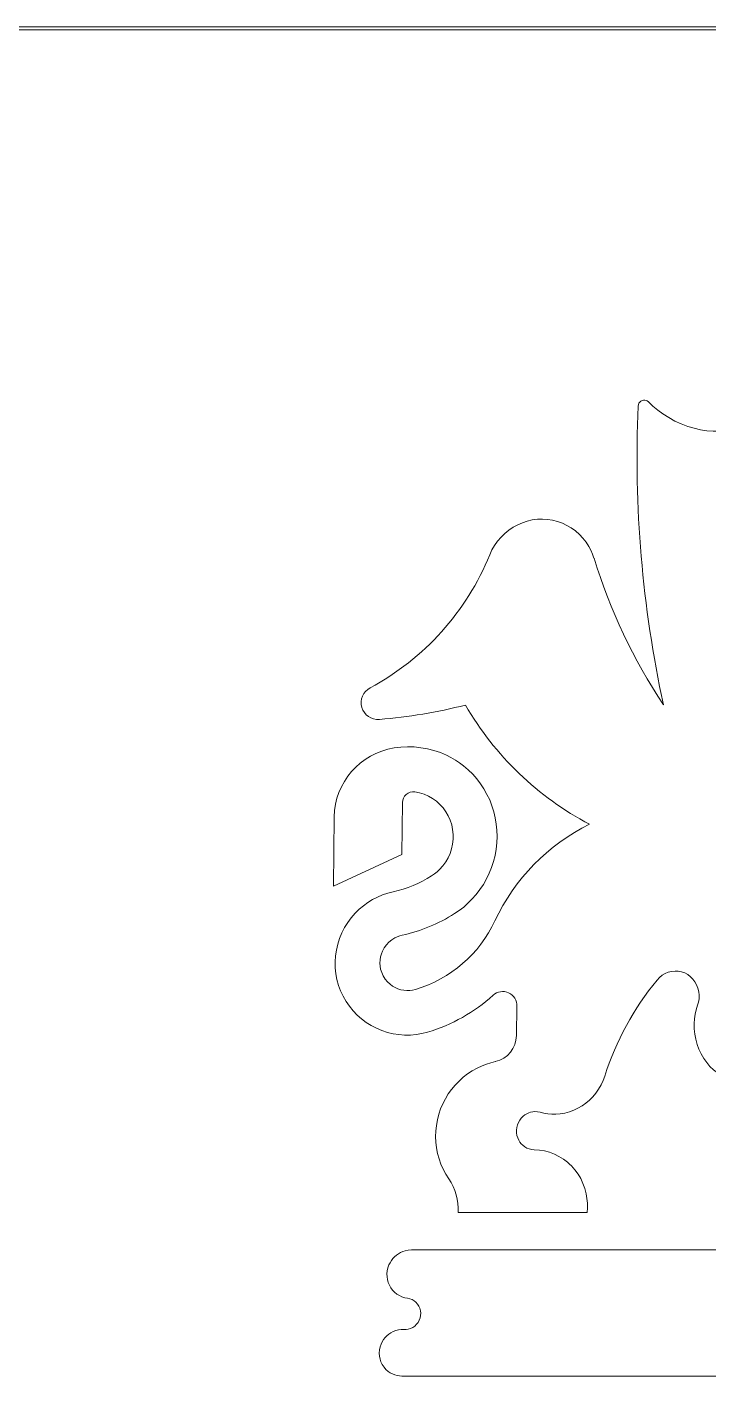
# Model space of a CAD drawing. Extents: x 0 to 297, y 0 to 532.
# Drawn here: x 120.65 to 131.35, y 255.61 to 276.81 of the extents above; entities that cross this region are included whole.
import ezdxf

# ---------------------------------------------------------------- set-up
doc = ezdxf.new("R2010")
doc.units = 0

msp = doc.modelspace()

# ---------------------------------------------------------------- linework, layer by layer
at = {"color": 7, "lineweight": 13}
for p, q in [((84.289, 276.765), (145.38, 276.765)), ((148.334, 276.808), (98.773, 276.808))]:
    msp.add_line(p, q, dxfattribs=at)
at = {"color": 7, "lineweight": 13, "ltscale": 0.020394}
msp.add_line((126.55, 264.62), (126.542, 263.804), dxfattribs=at)
at = {"color": 7, "lineweight": 13, "ltscale": 0.02726}
msp.add_line((125.467, 263.302), (125.478, 264.393), dxfattribs=at)
at = {"color": 7, "lineweight": 13, "ltscale": 0.02965}
msp.add_line((126.542, 263.804), (125.467, 263.302), dxfattribs=at)
at = {"color": 7, "lineweight": 13, "ltscale": 0.011477}
msp.add_line((128.342, 260.958), (128.349, 261.417), dxfattribs=at)
at = {"color": 7, "lineweight": 13, "ltscale": 0.050663}
msp.add_line((129.451, 258.176), (127.425, 258.176), dxfattribs=at)
at = {"color": 7, "lineweight": 13, "ltscale": 0.166574}
msp.add_line((126.691, 257.587), (133.354, 257.587), dxfattribs=at)
at = {"color": 7, "lineweight": 13, "ltscale": 0.216889}
msp.add_line((135.218, 255.606), (126.543, 255.606), dxfattribs=at)
at = {"color": 7, "lineweight": 13}
for points in [[(130.254, 270.849), (130.257, 270.872), (130.266, 270.894), (130.279, 270.912), (130.295, 270.928), (130.315, 270.939), (130.336, 270.944), (130.358, 270.945), (130.379, 270.94), (130.398, 270.931), (130.414, 270.918)], [(130.414, 270.918), (130.487, 270.85), (130.563, 270.786), (130.643, 270.728), (130.736, 270.668), (130.832, 270.615), (130.932, 270.57), (131.034, 270.531), (131.132, 270.502), (131.232, 270.479), (131.333, 270.463), (131.434, 270.455), (131.536, 270.453), (131.638, 270.458), (131.739, 270.47)], [(127.921, 268.513), (127.956, 268.588), (127.997, 268.66), (128.045, 268.728), (128.099, 268.79), (128.157, 268.848), (128.221, 268.9), (128.289, 268.946), (128.361, 268.985), (128.435, 269.017), (128.512, 269.042), (128.591, 269.06), (128.67, 269.07), (128.751, 269.073), (128.83, 269.068), (128.91, 269.056), (128.987, 269.036), (129.063, 269.009), (129.135, 268.975), (129.204, 268.935), (129.269, 268.887), (129.33, 268.834), (129.385, 268.775), (129.435, 268.711), (129.479, 268.643), (129.511, 268.583), (129.538, 268.521), (129.56, 268.457)], [(126.418, 265.477), (126.524, 265.49), (126.629, 265.495), (126.735, 265.492), (126.84, 265.481), (126.944, 265.463), (127.046, 265.437), (127.097, 265.421), (127.146, 265.403), (127.195, 265.383), (127.243, 265.361), (127.313, 265.326), (127.382, 265.286), (127.448, 265.242), (127.511, 265.195), (127.585, 265.132), (127.654, 265.064), (127.718, 264.991), (127.777, 264.913), (127.831, 264.832), (127.879, 264.747), (127.921, 264.659), (127.957, 264.567), (127.986, 264.474), (128.009, 264.378), (128.025, 264.281), (128.035, 264.183), (128.037, 264.084), (128.034, 263.985), (128.023, 263.887), (128.006, 263.789), (127.982, 263.693), (127.951, 263.599), (127.914, 263.507), (127.871, 263.418), (127.823, 263.332), (127.768, 263.25), (127.708, 263.172), (127.643, 263.098), (127.58, 263.036), (127.514, 262.977), (127.444, 262.923), (127.371, 262.874)], [(127.007, 263.465), (127.052, 263.496), (127.095, 263.53), (127.134, 263.567), (127.185, 263.623), (127.23, 263.685), (127.268, 263.751), (127.299, 263.82), (127.322, 263.892), (127.338, 263.967), (127.346, 264.042), (127.347, 264.118), (127.339, 264.194), (127.324, 264.268), (127.3, 264.34), (127.27, 264.409), (127.232, 264.474), (127.188, 264.534), (127.138, 264.59), (127.083, 264.639), (127.022, 264.683), (126.958, 264.72), (126.89, 264.749), (126.819, 264.772), (126.746, 264.787)], [(126.945, 261.011), (126.857, 260.989), (126.767, 260.973), (126.676, 260.965), (126.585, 260.965), (126.494, 260.971), (126.403, 260.986), (126.315, 261.007), (126.228, 261.035), (126.143, 261.071), (126.061, 261.113), (125.983, 261.162), (125.909, 261.217), (125.84, 261.279), (125.776, 261.345), (125.717, 261.417), (125.665, 261.493), (125.619, 261.574), (125.579, 261.659), (125.547, 261.746), (125.522, 261.836), (125.505, 261.928), (125.495, 262.021), (125.493, 262.115), (125.499, 262.208), (125.512, 262.301), (125.534, 262.393), (125.562, 262.482), (125.598, 262.569), (125.641, 262.653), (125.69, 262.733), (125.746, 262.809), (125.808, 262.879), (125.87, 262.941), (125.937, 262.997), (126.008, 263.048), (126.082, 263.094), (126.159, 263.134), (126.239, 263.168), (126.321, 263.196), (126.405, 263.218)], [(126.548, 262.534), (126.508, 262.524), (126.47, 262.509), (126.432, 262.491), (126.383, 262.461), (126.339, 262.424), (126.299, 262.382), (126.265, 262.335), (126.238, 262.284), (126.22, 262.239), (126.207, 262.192), (126.2, 262.145), (126.197, 262.097), (126.2, 262.048), (126.208, 262.001), (126.225, 261.946), (126.249, 261.894), (126.279, 261.845), (126.315, 261.801), (126.357, 261.762), (126.395, 261.734), (126.436, 261.711), (126.48, 261.692), (126.525, 261.677), (126.571, 261.668), (126.618, 261.664), (126.665, 261.665), (126.711, 261.671), (126.757, 261.682)], [(131.188, 261.432), (131.202, 261.481), (131.21, 261.533), (131.212, 261.589), (131.206, 261.645), (131.193, 261.7), (131.173, 261.752), (131.146, 261.8), (131.114, 261.844), (131.076, 261.882), (131.033, 261.914), (130.986, 261.94), (130.937, 261.958), (130.885, 261.968), (130.833, 261.971), (130.78, 261.965), (130.728, 261.952), (130.679, 261.932), (130.632, 261.904), (130.589, 261.87), (130.551, 261.829)], [(131.703, 260.261), (131.632, 260.29), (131.564, 260.326), (131.499, 260.369), (131.439, 260.417), (131.382, 260.472), (131.331, 260.532), (131.285, 260.596), (131.244, 260.667), (131.209, 260.741), (131.18, 260.818), (131.159, 260.898), (131.144, 260.979), (131.136, 261.062), (131.136, 261.146), (131.141, 261.218), (131.151, 261.291), (131.167, 261.362), (131.188, 261.432)], [(127.279, 258.707), (127.232, 258.78), (127.19, 258.857), (127.155, 258.938), (127.125, 259.02), (127.102, 259.105), (127.085, 259.192), (127.075, 259.279), (127.071, 259.368), (127.074, 259.456), (127.083, 259.545), (127.099, 259.632), (127.121, 259.719), (127.15, 259.803), (127.184, 259.885), (127.225, 259.964), (127.271, 260.039), (127.323, 260.111), (127.379, 260.179), (127.44, 260.242), (127.505, 260.301), (127.575, 260.355), (127.648, 260.403), (127.724, 260.445), (127.803, 260.482), (127.871, 260.508), (127.94, 260.53), (128.01, 260.547)], [(129.729, 260.32), (129.703, 260.249), (129.671, 260.18), (129.633, 260.115), (129.59, 260.052), (129.542, 259.995), (129.489, 259.941), (129.432, 259.893), (129.372, 259.85), (129.308, 259.813), (129.242, 259.782), (129.173, 259.757), (129.103, 259.738), (129.031, 259.726), (128.959, 259.72), (128.897, 259.721), (128.835, 259.726), (128.773, 259.736), (128.713, 259.751)], [(128.713, 259.751), (128.672, 259.759), (128.63, 259.761), (128.597, 259.758), (128.565, 259.752), (128.534, 259.742), (128.503, 259.728), (128.474, 259.711), (128.448, 259.69), (128.418, 259.661), (128.393, 259.628), (128.372, 259.591), (128.356, 259.553), (128.346, 259.512), (128.341, 259.471), (128.342, 259.43), (128.349, 259.388), (128.361, 259.348), (128.378, 259.311), (128.396, 259.282), (128.417, 259.256), (128.44, 259.232), (128.472, 259.208), (128.507, 259.189), (128.544, 259.174), (128.582, 259.165), (128.621, 259.162)], [(128.621, 259.162), (128.703, 259.156), (128.783, 259.143), (128.861, 259.122), (128.937, 259.094), (129.01, 259.058), (129.08, 259.015), (129.145, 258.966), (129.175, 258.938), (129.205, 258.909), (129.233, 258.879), (129.26, 258.847), (129.309, 258.78), (129.351, 258.708), (129.387, 258.632), (129.415, 258.553), (129.437, 258.471), (129.449, 258.398), (129.456, 258.325), (129.456, 258.25), (129.451, 258.176)], [(126.631, 256.828), (126.586, 256.836), (126.543, 256.85), (126.502, 256.869), (126.463, 256.893), (126.428, 256.922), (126.396, 256.955), (126.369, 256.992), (126.346, 257.033), (126.328, 257.076), (126.315, 257.121), (126.308, 257.167), (126.307, 257.214), (126.312, 257.261), (126.322, 257.307), (126.338, 257.352), (126.355, 257.387), (126.376, 257.42), (126.399, 257.451), (126.426, 257.479), (126.455, 257.505), (126.487, 257.527), (126.52, 257.546), (126.556, 257.562), (126.592, 257.574), (126.641, 257.584), (126.691, 257.587)], [(126.577, 256.339), (126.61, 256.339), (126.642, 256.344), (126.678, 256.355), (126.713, 256.371), (126.744, 256.392), (126.772, 256.419), (126.796, 256.449), (126.815, 256.483), (126.828, 256.519), (126.836, 256.557), (126.838, 256.595), (126.834, 256.633), (126.824, 256.67), (126.809, 256.705), (126.788, 256.737), (126.763, 256.765), (126.734, 256.788), (126.701, 256.807), (126.667, 256.82), (126.631, 256.828)], [(126.543, 255.606), (126.505, 255.608), (126.467, 255.614), (126.43, 255.624), (126.394, 255.639), (126.359, 255.657), (126.327, 255.679), (126.292, 255.71), (126.261, 255.745), (126.234, 255.785), (126.213, 255.828), (126.198, 255.873), (126.189, 255.919), (126.186, 255.967), (126.189, 256.016), (126.199, 256.063), (126.214, 256.109), (126.232, 256.145), (126.253, 256.179), (126.277, 256.21), (126.304, 256.239), (126.335, 256.265), (126.368, 256.287), (126.407, 256.307), (126.448, 256.323), (126.49, 256.333), (126.533, 256.339), (126.577, 256.339)]]:
    msp.add_lwpolyline(points, dxfattribs=at)
for centre, radius, start, end in [((148.611, 270.043), 18.375, 177.4854, 192.2131), ((124.087, 270.067), 4.137, 298.2164, 337.9384), ((138.009, 271.056), 8.839, 197.0993, 213.6639), ((126.165, 266.188), 0.263, 117.5006, 274.8912), ((125.57, 273.827), 7.925, 274.468, 284.3986), ((131.763, 268.595), 4.879, 210.065, 242.2432), ((126.593, 264.374), 1.116, 98.9942, 179.0264), ((126.721, 264.617), 0.171, 81.7104, 179.2205), ((130.908, 261.404), 3.205, 116.2507, 155.0018), ((125.997, 265.067), 1.894, 282.4221, 302.2295), ((125.993, 265.049), 2.575, 282.4441, 302.3493), ((126.181, 263.608), 2.01, 286.6359, 335.0148), ((128.126, 261.426), 0.223, 357.7533, 132.6968), ((134.094, 258.922), 4.583, 140.6306, 162.238), ((126.183, 263.572), 2.672, 286.5867, 312.1175), ((127.916, 260.962), 0.425, 282.7519, 359.5342), ((126.583, 258.23), 0.844, 356.3922, 34.4368)]:
    msp.add_arc(centre, radius, start, end, dxfattribs=at)

doc.saveas('drawing.dxf')
